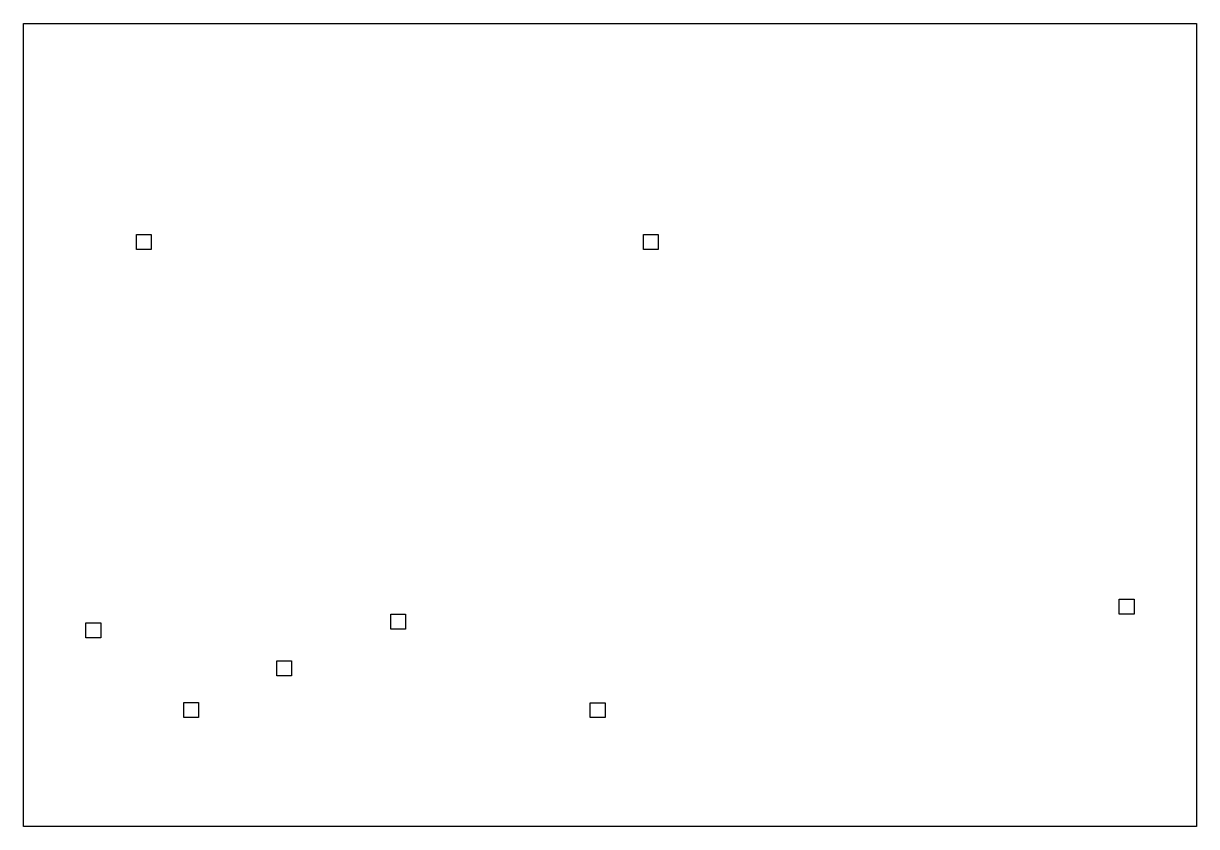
# Model space of a CAD drawing. Extents: x 95.8 to 126.6, y 142 to 163.1.
import ezdxf

# ---------------------------------------------------------------- set-up
doc = ezdxf.new("R2010")
doc.units = 0
doc.layers.add('bounding-box', color=7, linetype='CONTINUOUS')
doc.layers.add('gnd', color=7, linetype='CONTINUOUS')

msp = doc.modelspace()

# ---------------------------------------------------------------- linework, layer by layer
at = {"layer": 'bounding-box', "color": 7}
msp.add_lwpolyline([(95.79229, 163.08025), (126.586613, 163.08025), (126.586613, 141.994059), (95.79229, 141.994059)], close=True, dxfattribs=at)
at = {"layer": 'gnd', "color": 7}
for points in [[(98.758011, 157.53799), (99.148149, 157.53799), (99.148149, 157.147852), (98.758011, 157.147852)], [(112.06626, 157.53799), (112.456398, 157.53799), (112.456398, 157.147852), (112.06626, 157.147852)], [(124.55559, 147.96297), (124.945728, 147.96297), (124.945728, 147.572832), (124.55559, 147.572832)], [(105.43234, 147.56776), (105.822478, 147.56776), (105.822478, 147.177622), (105.43234, 147.177622)], [(97.43335, 147.34038), (97.823488, 147.34038), (97.823488, 146.950242), (97.43335, 146.950242)], [(102.4416, 146.34293), (102.831738, 146.34293), (102.831738, 145.952792), (102.4416, 145.952792)], [(100.00132, 145.24832), (100.391458, 145.24832), (100.391458, 144.858182), (100.00132, 144.858182)], [(110.66893, 145.24574), (111.059068, 145.24574), (111.059068, 144.855602), (110.66893, 144.855602)]]:
    msp.add_lwpolyline(points, close=True, dxfattribs=at)

doc.saveas('drawing.dxf')
